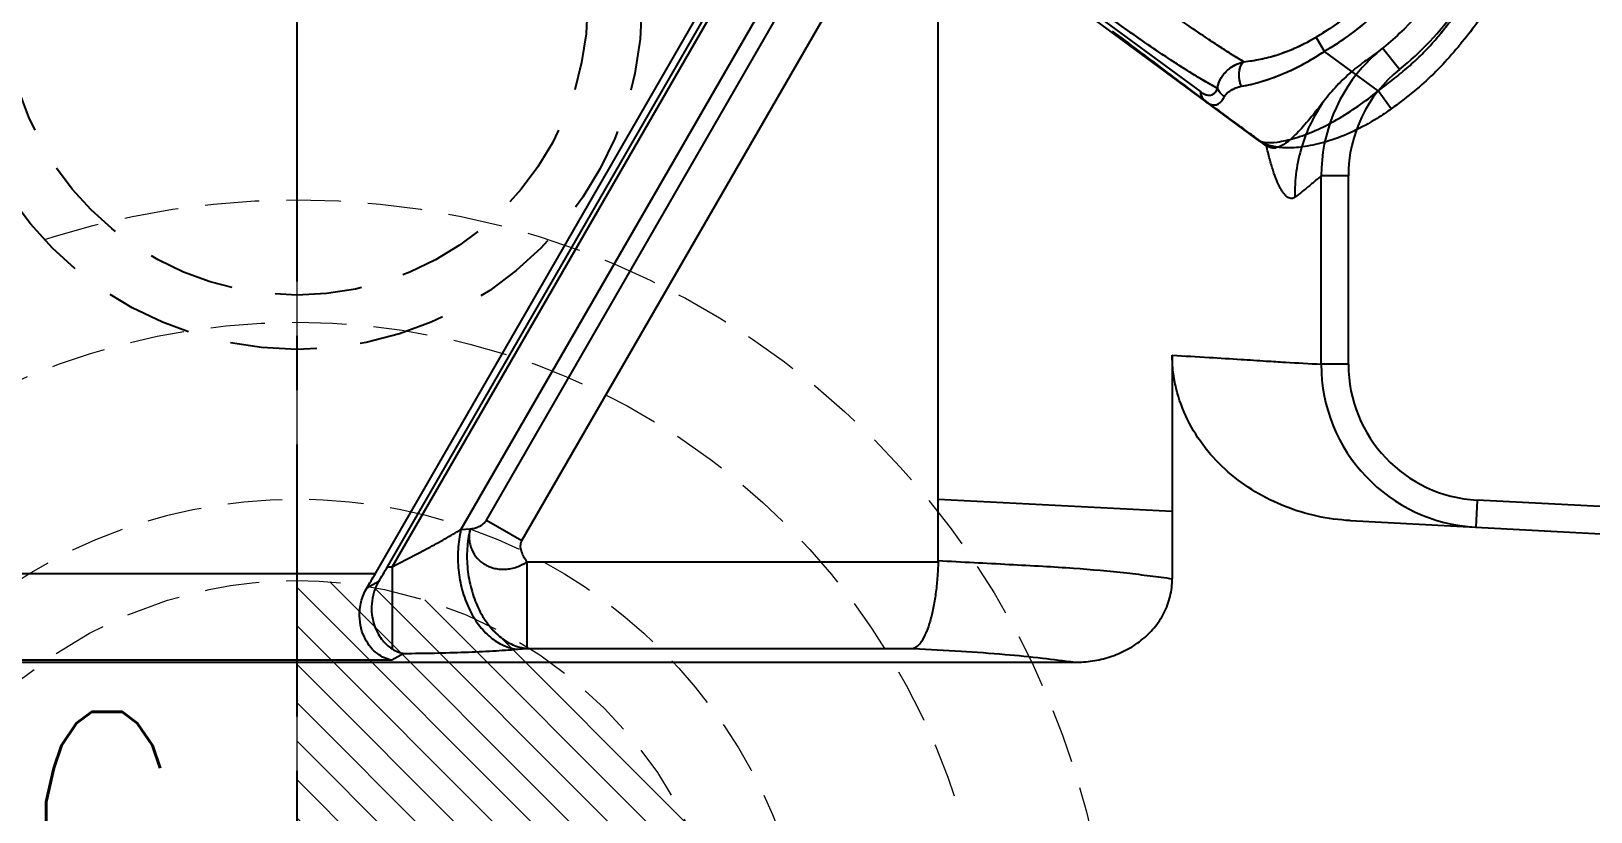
# Model space of a CAD drawing. Header units: millimetres. Extents: x 28656 to 29764, y -21384 to -20601.
# Drawn here: x 29198.39 to 29227.09, y -20927.02 to -20912.67 of the extents above; entities that cross this region are included whole.
import ezdxf

# ---------------------------------------------------------------- set-up
doc = ezdxf.new("R2010")
doc.units = ezdxf.units.MM
doc.header["$LTSCALE"] = 8
for name, pattern in [('CENTER', [2, 1.25, -0.25, 0.25, -0.25]), ('HIDDEN', [0.375, 0.25, -0.125]), ('HIDDEN2', [0.1875, 0.125, -0.0625])]:
    doc.linetypes.add(name, pattern=pattern)
for name, color, linetype in [('Cav-cor', 30, 'Continuous'), ('GE', 214, 'Continuous'), ('PRODUCT', 1, 'Continuous'), ('SLIDE', 6, 'Continuous')]:
    doc.layers.add(name, color=color, linetype=linetype)
doc.styles.add('ROMANS', font='ROMANS.shx', dxfattribs={"height": 5, "bigfont": 'chineset.shx'})

# ---------------------------------------------------------------- blocks, each defined once
blk = doc.blocks.new('20160815.170155')
at = {"layer": 'GE', "lineweight": 13}
h = blk.add_hatch(dxfattribs=at)
h.set_pattern_fill('ANSI31', color=256, scale=4, style=0)
h.set_pattern_definition([(315, (26687.59036, -19615.64165), (-0.3535533906, -0.3535533906), [])])
h.paths.add_polyline_path([(0, 0), (0, -8, -0.414214), (-8, 0)])
h.paths.add_polyline_path([(0, 8, -0.414214), (8, 0), (0, 0)])
at = {"layer": 'GE', "linetype": 'CENTER', "lineweight": 13, "ltscale": 5}
blk.add_line((0, 18), (0, -18), dxfattribs=at)
at = {"layer": 'GE', "linetype": 'HIDDEN2', "lineweight": 13}
for radius in [15, 12.75, 9.5, 8]:
    blk.add_circle((0, 0), radius, dxfattribs=at)
at = {"layer": 'GE', "lineweight": 13, "style": 'ROMANS', "width": 0.75}
blk.add_text('G', height=4.343, dxfattribs=at).set_placement((-5.027, 1.244))

msp = doc.modelspace()

# ---------------------------------------------------------------- linework, layer by layer
at = {"linetype": 'CENTER', "ltscale": 0.5}
msp.add_line((29203.28, -20648.266), (29203.28, -20998.266), dxfattribs=at)
at = {"color": 8, "linetype": 'HIDDEN', "ltscale": 0.8}
for radius in [6.35, 5.35]:
    msp.add_circle((29203.28, -20912.166), radius, dxfattribs=at)
at = {"layer": 'Cav-cor', "color": 241}
for p, q in [((29204.727, -20922.633), (29213.723, -20907.053)), ((29204.948, -20922.511), (29213.842, -20907.105)), ((29213.835, -20907.269), (29205.035, -20922.511)), ((29213.83, -20908.788), (29206.3, -20921.829)), ((29206.769, -20921.652), (29213.866, -20909.361)), ((29214.027, -20909.441), (29219.909, -20913.78)), ((29207.423, -20922.03), (29214.448, -20909.863)), ((29215.08, -20922.398), (29215.08, -20910.329)), ((29222.186, -20913.036), (29222.034, -20912.774)), ((29222.689, -20913.406), (29222.186, -20913.036)), ((29223.565, -20913.371), (29223.253, -20912.98)), ((29221.095, -20914.758), (29221.061, -20914.732)), ((29221.153, -20914.793), (29221.12, -20914.776)), ((29222.626, -20915.324), (29222.127, -20915.324)), ((29219.386, -20918.622), (29219.386, -20922.732)), ((29215.08, -20921.266), (29219.386, -20921.492)), ((29206.769, -20921.652), (29207.423, -20922.03)), ((29206.3, -20921.829), (29206.468, -20921.815)), ((29204.948, -20922.511), (29205.035, -20922.511)), ((29205.035, -20922.511), (29205.035, -20924.023)), ((29207.514, -20922.419), (29215.08, -20922.419)), ((29207.514, -20922.419), (29207.514, -20924.013)), ((29215.08, -20922.419), (29215.08, -20922.398)), ((29192.601, -20922.633), (29204.727, -20922.633)), ((29204.788, -20922.784), (29204.567, -20922.906)), ((29205.03, -20924.227), (29192.601, -20924.227)), ((29205.252, -20924.104), (29205.03, -20924.227)), ((29207.346, -20924.027), (29207.514, -20924.013)), ((29207.514, -20924.013), (29214.626, -20924.013)), ((29180.535, -20924.266), (29217.592, -20924.266))]:
    msp.add_line(p, q, dxfattribs=at)
for centre, radius, start, end in [((29225.131, -20915.327), 3.006, 128.6788, 135.678), ((29225.129, -20915.324), 3.002, 135.6781, 180.0055), ((29224.738, -20915.789), 3.142, 124.5716, 130.6915), ((29225.129, -20915.325), 2.503, 128.6714, 179.9919)]:
    msp.add_arc(centre, radius, start, end, dxfattribs=at)
for centre in [(29204.776, -20922.511), (29204.555, -20922.633)]:
    msp.add_ellipse(centre, major_axis=(0.931, 1.598), ratio=0.080621, start_param=-1.695571, end_param=-1.523876, dxfattribs=at)
for points, knots in [([(29220.7, -20913.227), (29220.619, -20913.179), (29220.451, -20913.075), (29220.19, -20912.907), (29219.91, -20912.719), (29219.498, -20912.436), (29218.936, -20912.039), (29218.209, -20911.51), (29217.412, -20910.918), (29216.551, -20910.271), (29215.797, -20909.701), (29215.166, -20909.225), (29214.842, -20908.98), (29214.679, -20908.856)], [0, 0, 0, 0, 0.038006, 0.079719, 0.124983, 0.173718, 0.281421, 0.402454, 0.536175, 0.681393, 0.836473, 0.917244, 1, 1, 1, 1]), ([(29220.22, -20913.717), (29220.134, -20913.671), (29219.959, -20913.572), (29219.591, -20913.348), (29219.098, -20913.025), (29218.467, -20912.584), (29217.781, -20912.082), (29217.042, -20911.522), (29216.252, -20910.909), (29215.419, -20910.25), (29214.852, -20909.792), (29214.564, -20909.554)], [0, 0, 0, 0, 0.041485, 0.085962, 0.183712, 0.293142, 0.414153, 0.546381, 0.688975, 0.840631, 1, 1, 1, 1]), ([(29222.186, -20913.036), (29222.47, -20912.869), (29223.013, -20912.49), (29223.691, -20911.761), (29224.181, -20910.895), (29224.372, -20910.26), (29224.437, -20909.937)], [0, 0, 0, 0, 0.250059, 0.500031, 0.749976, 1, 1, 1, 1]), ([(29224.843, -20910.74), (29224.569, -20911.479), (29224.01, -20912.363), (29223.207, -20913.028), (29222.955, -20913.202)], [0, 0, 0, 0, 0.71152, 1, 1, 1, 1]), ([(29223.565, -20913.371), (29223.764, -20913.212), (29224.139, -20912.866), (29224.623, -20912.273), (29225.019, -20911.619), (29225.223, -20911.152), (29225.312, -20910.914)], [0, 0, 0, 0, 0.249988, 0.499972, 0.749971, 1, 1, 1, 1]), ([(29223.226, -20911.794), (29223.058, -20911.99), (29222.684, -20912.35), (29222.256, -20912.643), (29222.034, -20912.774)], [0, 0, 0, 0, 0.499988, 1, 1, 1, 1]), ([(29220.016, -20913.959), (29219.882, -20913.86), (29219.607, -20913.656), (29219.187, -20913.339), (29218.746, -20913.006), (29218.443, -20912.781), (29218.286, -20912.666)], [0, 0, 0, 0, 0.231413, 0.475475, 0.730187, 1, 1, 1, 1]), ([(29220.7, -20913.227), (29220.924, -20913.205), (29221.39, -20913.103), (29221.821, -20912.9), (29222.034, -20912.774)], [0, 0, 0, 0, 0.476182, 1, 1, 1, 1]), ([(29220.659, -20913.679), (29220.917, -20913.632), (29221.453, -20913.467), (29221.942, -20913.197), (29222.186, -20913.036)], [0, 0, 0, 0, 0.473578, 1, 1, 1, 1]), ([(29220.22, -20913.717), (29220.223, -20913.69), (29220.233, -20913.636), (29220.263, -20913.558), (29220.308, -20913.484), (29220.367, -20913.415), (29220.436, -20913.353), (29220.544, -20913.28), (29220.636, -20913.243), (29220.7, -20913.227)], [0, 0, 0, 0, 0.110494, 0.225535, 0.343931, 0.46696, 0.594872, 0.726838, 1, 1, 1, 1]), ([(29220.659, -20913.679), (29220.65, -20913.66), (29220.636, -20913.619), (29220.617, -20913.533), (29220.614, -20913.445), (29220.627, -20913.361), (29220.644, -20913.306), (29220.668, -20913.26), (29220.689, -20913.236), (29220.7, -20913.227)], [0, 0, 0, 0, 0.131318, 0.270059, 0.548466, 0.679555, 0.799967, 0.907085, 1, 1, 1, 1]), ([(29222.689, -20913.406), (29222.593, -20913.489), (29222.413, -20913.663), (29222.252, -20913.853), (29222.177, -20913.95)], [0, 0, 0, 0, 0.508701, 1, 1, 1, 1]), ([(29219.909, -20913.78), (29219.924, -20913.791), (29219.954, -20913.81), (29220, -20913.833), (29220.045, -20913.844), (29220.088, -20913.844), (29220.128, -20913.831), (29220.164, -20913.804), (29220.196, -20913.765), (29220.212, -20913.734), (29220.22, -20913.717)], [0, 0, 0, 0, 0.146913, 0.278635, 0.396649, 0.505052, 0.611135, 0.724105, 0.852131, 1, 1, 1, 1]), ([(29219.963, -20913.921), (29219.948, -20913.901), (29219.922, -20913.856), (29219.911, -20913.805), (29219.909, -20913.78)], [0, 0, 0, 0, 0.490978, 1, 1, 1, 1]), ([(29220.074, -20914.003), (29220.098, -20914.014), (29220.137, -20914.025), (29220.189, -20914.021), (29220.239, -20914.004), (29220.283, -20913.966), (29220.32, -20913.916), (29220.337, -20913.885), (29220.345, -20913.868)], [0, 0, 0, 0, 0.233435, 0.34169, 0.450917, 0.694105, 0.838212, 1, 1, 1, 1]), ([(29220.345, -20913.868), (29220.317, -20913.85), (29220.266, -20913.805), (29220.232, -20913.747), (29220.22, -20913.717)], [0, 0, 0, 0, 0.510051, 1, 1, 1, 1]), ([(29220.345, -20913.868), (29220.351, -20913.857), (29220.365, -20913.836), (29220.403, -20913.795), (29220.464, -20913.75), (29220.554, -20913.705), (29220.622, -20913.685), (29220.659, -20913.679)], [0, 0, 0, 0, 0.099786, 0.205638, 0.439042, 0.703367, 1, 1, 1, 1]), ([(29221.061, -20914.732), (29220.988, -20914.677), (29220.832, -20914.559), (29220.583, -20914.376), (29220.307, -20914.174), (29220.116, -20914.033), (29220.016, -20913.959)], [0, 0, 0, 0, 0.211547, 0.449995, 0.714094, 1, 1, 1, 1]), ([(29222.177, -20913.95), (29222.092, -20914.059), (29221.968, -20914.217), (29221.801, -20914.413), (29221.687, -20914.536), (29221.579, -20914.64), (29221.479, -20914.722), (29221.384, -20914.78), (29221.32, -20914.803), (29221.29, -20914.81)], [0, 0, 0, 0, 0.332204, 0.481016, 0.615826, 0.735281, 0.838675, 0.926325, 1, 1, 1, 1]), ([(29222.177, -20913.95), (29222.087, -20914.077), (29221.927, -20914.346), (29221.756, -20914.784), (29221.656, -20915.246), (29221.638, -20915.561), (29221.642, -20915.718)], [0, 0, 0, 0, 0.248565, 0.498086, 0.74859, 1, 1, 1, 1]), ([(29221.12, -20914.776), (29221.118, -20914.774), (29221.11, -20914.769), (29221.101, -20914.763), (29221.095, -20914.758)], [0, 0, 0, 0, 0.243659, 1, 1, 1, 1]), ([(29221.12, -20914.772), (29221.123, -20914.773), (29221.134, -20914.778), (29221.146, -20914.782), (29221.155, -20914.785)], [0, 0, 0, 0, 0.244968, 1, 1, 1, 1]), ([(29221.642, -20915.718), (29221.633, -20915.725), (29221.614, -20915.736), (29221.581, -20915.743), (29221.547, -20915.738), (29221.514, -20915.722), (29221.48, -20915.696), (29221.446, -20915.658), (29221.411, -20915.611), (29221.362, -20915.529), (29221.303, -20915.402), (29221.237, -20915.221), (29221.175, -20915.009), (29221.138, -20914.856), (29221.12, -20914.776)], [0, 0, 0, 0, 0.029114, 0.056002, 0.08345, 0.114197, 0.15022, 0.192702, 0.242317, 0.299341, 0.435604, 0.60016, 0.789555, 1, 1, 1, 1]), ([(29221.29, -20914.81), (29221.267, -20914.815), (29221.219, -20914.816), (29221.174, -20914.803), (29221.153, -20914.793)], [0, 0, 0, 0, 0.510643, 1, 1, 1, 1]), ([(29221.155, -20914.785), (29221.165, -20914.788), (29221.21, -20914.8), (29221.255, -20914.807), (29221.29, -20914.81)], [0, 0, 0, 0, 0.23285, 1, 1, 1, 1]), ([(29222.127, -20915.324), (29222.108, -20915.341), (29222.036, -20915.402), (29221.876, -20915.536), (29221.732, -20915.65), (29221.642, -20915.718)], [0, 0, 0, 0, 0.118924, 0.456084, 1, 1, 1, 1]), ([(29206.468, -20921.815), (29206.495, -20921.812), (29206.55, -20921.802), (29206.633, -20921.775), (29206.698, -20921.736), (29206.743, -20921.693), (29206.761, -20921.666), (29206.769, -20921.652)], [0, 0, 0, 0, 0.22599, 0.474104, 0.730906, 0.862957, 1, 1, 1, 1]), ([(29205.035, -20922.511), (29205.256, -20922.401), (29205.582, -20922.234), (29206.002, -20922.003), (29206.203, -20921.887), (29206.3, -20921.829)], [0, 0, 0, 0, 0.515004, 0.76387, 1, 1, 1, 1]), ([(29206.3, -20921.829), (29206.272, -20921.948), (29206.237, -20922.195), (29206.245, -20922.571), (29206.313, -20922.938), (29206.437, -20923.279), (29206.612, -20923.575), (29206.827, -20923.809), (29207.038, -20923.944), (29207.213, -20924.007), (29207.302, -20924.023), (29207.346, -20924.027)], [0, 0, 0, 0, 0.136172, 0.275898, 0.415117, 0.549834, 0.676705, 0.793651, 0.900525, 0.950971, 1, 1, 1, 1]), ([(29206.468, -20921.815), (29206.44, -20921.934), (29206.405, -20922.182), (29206.413, -20922.557), (29206.481, -20922.924), (29206.605, -20923.265), (29206.78, -20923.561), (29206.995, -20923.795), (29207.206, -20923.931), (29207.381, -20923.993), (29207.47, -20924.009), (29207.514, -20924.013)], [0, 0, 0, 0, 0.136172, 0.275898, 0.415117, 0.549834, 0.676705, 0.793651, 0.900525, 0.950971, 1, 1, 1, 1]), ([(29206.468, -20921.815), (29206.467, -20921.831), (29206.461, -20921.864), (29206.453, -20921.912), (29206.451, -20921.961), (29206.454, -20922.01), (29206.459, -20922.058), (29206.471, -20922.12), (29206.506, -20922.225), (29206.575, -20922.333), (29206.666, -20922.42), (29206.744, -20922.475), (29206.832, -20922.516), (29206.926, -20922.544), (29207.025, -20922.558), (29207.127, -20922.559), (29207.211, -20922.547), (29207.278, -20922.531), (29207.328, -20922.515), (29207.376, -20922.495), (29207.424, -20922.472), (29207.472, -20922.45), (29207.501, -20922.431), (29207.514, -20922.419)], [0, 0, 0, 0, 0.031071, 0.062651, 0.093676, 0.124391, 0.15493, 0.185257, 0.245339, 0.364319, 0.42422, 0.484642, 0.545838, 0.607986, 0.671172, 0.735409, 0.800555, 0.833503, 0.866568, 0.899647, 0.93301, 0.966718, 1, 1, 1, 1]), ([(29207.514, -20922.419), (29207.494, -20922.39), (29207.456, -20922.328), (29207.419, -20922.245), (29207.401, -20922.176), (29207.397, -20922.125), (29207.402, -20922.075), (29207.415, -20922.044), (29207.423, -20922.03)], [0, 0, 0, 0, 0.253745, 0.516926, 0.643964, 0.765643, 0.882912, 1, 1, 1, 1]), ([(29215.08, -20922.419), (29215.077, -20922.519), (29215.067, -20922.716), (29215.037, -20923.002), (29214.994, -20923.266), (29214.938, -20923.5), (29214.881, -20923.671), (29214.83, -20923.786), (29214.792, -20923.856), (29214.753, -20923.914), (29214.703, -20923.972), (29214.657, -20924.003), (29214.626, -20924.013)], [0, 0, 0, 0, 0.176158, 0.346125, 0.504247, 0.645764, 0.767079, 0.819451, 0.866106, 0.907094, 0.942678, 1, 1, 1, 1]), ([(29215.08, -20922.398), (29215.3, -20922.409), (29215.735, -20922.433), (29216.377, -20922.466), (29216.987, -20922.499), (29217.709, -20922.543), (29218.368, -20922.603), (29218.972, -20922.675), (29219.251, -20922.713), (29219.386, -20922.732)], [0, 0, 0, 0, 0.152815, 0.302701, 0.44588, 0.577557, 0.804777, 0.905029, 1, 1, 1, 1]), ([(29204.788, -20922.784), (29204.75, -20922.847), (29204.692, -20922.979), (29204.653, -20923.185), (29204.656, -20923.382), (29204.703, -20923.608), (29204.817, -20923.84), (29204.96, -20923.976), (29205.035, -20924.023)], [0, 0, 0, 0, 0.158251, 0.309766, 0.451422, 0.581777, 0.808824, 1, 1, 1, 1]), ([(29217.592, -20924.266), (29217.701, -20924.266), (29217.92, -20924.25), (29218.241, -20924.176), (29218.545, -20924.05), (29218.823, -20923.872), (29219.06, -20923.644), (29219.244, -20923.369), (29219.36, -20923.06), (29219.386, -20922.841), (29219.386, -20922.732)], [0, 0, 0, 0, 0.125083, 0.25015, 0.375198, 0.50022, 0.625208, 0.75016, 0.875084, 1, 1, 1, 1]), ([(29205.03, -20924.227), (29204.983, -20924.22), (29204.888, -20924.191), (29204.755, -20924.111), (29204.633, -20923.992), (29204.53, -20923.834), (29204.456, -20923.637), (29204.425, -20923.405), (29204.453, -20923.15), (29204.521, -20922.984), (29204.567, -20922.906)], [0, 0, 0, 0, 0.087811, 0.182137, 0.285618, 0.400691, 0.529526, 0.67346, 0.831687, 1, 1, 1, 1]), ([(29205.035, -20924.023), (29205.069, -20924.044), (29205.139, -20924.079), (29205.214, -20924.099), (29205.252, -20924.104)], [0, 0, 0, 0, 0.509295, 1, 1, 1, 1]), ([(29205.252, -20924.104), (29205.627, -20924.102), (29206.173, -20924.092), (29206.871, -20924.061), (29207.194, -20924.039), (29207.346, -20924.027)], [0, 0, 0, 0, 0.537011, 0.782018, 1, 1, 1, 1]), ([(29214.626, -20924.013), (29214.918, -20924.029), (29215.48, -20924.06), (29216.271, -20924.114), (29216.967, -20924.184), (29217.394, -20924.239), (29217.592, -20924.266)], [0, 0, 0, 0, 0.29467, 0.566729, 0.79833, 1, 1, 1, 1])]:
    msp.add_open_spline(points, degree=3, knots=knots, dxfattribs=at)
at = {"layer": 'PRODUCT'}
for p, q in [((29220.942, -20914.653), (29214.021, -20909.548)), ((29214.027, -20909.441), (29219.909, -20913.78)), ((29222.186, -20913.036), (29222.034, -20912.774)), ((29223.174, -20913.764), (29222.186, -20913.036)), ((29223.415, -20914.092), (29223.174, -20913.764))]:
    msp.add_line(p, q, dxfattribs=at)
for points, start_tangent, end_tangent in [([(29220.7, -20913.227), (29220.517, -20913.116), (29220.305, -20912.981), (29220.06, -20912.819), (29219.778, -20912.628), (29219.452, -20912.403), (29219.075, -20912.136), (29218.632, -20911.817), (29218.111, -20911.436), (29217.527, -20911.002), (29216.915, -20910.544), (29216.307, -20910.086), (29215.725, -20909.646), (29215.182, -20909.237), (29214.679, -20908.856)], (-0.862175, 0.506611), (-0.797201, 0.603714)), ([(29222.186, -20913.036), (29223.042, -20912.418), (29223.68, -20911.71), (29224.143, -20910.891), (29224.437, -20909.937)], (0.863349, 0.504608), (0.196912, 0.980421)), ([(29223.174, -20913.764), (29223.47, -20913.538), (29223.732, -20913.32), (29223.958, -20913.11), (29224.153, -20912.907), (29224.331, -20912.699), (29224.514, -20912.468), (29224.714, -20912.2), (29224.928, -20911.895), (29225.126, -20911.575), (29225.28, -20911.272), (29225.396, -20910.995), (29225.485, -20910.73), (29225.566, -20910.442), (29225.644, -20910.13)], (0.805593, 0.592469), (0.239757, 0.970833)), ([(29226.04, -20910.227), (29225.775, -20911.147), (29225.337, -20912.016), (29224.799, -20912.767), (29224.146, -20913.495), (29223.415, -20914.093)], (-0.240256, -0.97071), (-0.807722, -0.589564)), ([(29223.225, -20911.794), (29222.922, -20912.113), (29222.518, -20912.452), (29222.034, -20912.774)], (-0.650228, -0.759739), (-0.860975, -0.508648)), ([(29220.22, -20913.717), (29219.982, -20913.583), (29219.711, -20913.42), (29219.4, -20913.222), (29219.044, -20912.984), (29218.633, -20912.699), (29218.152, -20912.353), (29217.968, -20912.217)], (-0.881722, 0.47177), (-0.804609, 0.593805)), ([(29220.7, -20913.227), (29221.008, -20913.18), (29221.301, -20913.104), (29221.572, -20913.006), (29221.816, -20912.894), (29222.034, -20912.774)], (0.995501, 0.09475), (0.861007, 0.508593)), ([(29220.659, -20913.679), (29221.005, -20913.597), (29221.338, -20913.483), (29221.649, -20913.345), (29221.932, -20913.194), (29222.186, -20913.036)], (0.98424, 0.17684), (0.833981, 0.551793)), ([(29220.22, -20913.717), (29220.237, -20913.63), (29220.275, -20913.54), (29220.336, -20913.452), (29220.425, -20913.364), (29220.546, -20913.285), (29220.7, -20913.227)], (0.099519, 0.995036), (0.969898, 0.243513)), ([(29220.659, -20913.679), (29220.623, -20913.555), (29220.619, -20913.422), (29220.646, -20913.305), (29220.7, -20913.227)], (-0.405138, 0.914256), (0.772302, 0.635256)), ([(29219.909, -20913.78), (29219.959, -20913.812), (29220.011, -20913.835), (29220.065, -20913.844), (29220.12, -20913.833), (29220.173, -20913.793), (29220.22, -20913.717)], (0.80476, -0.593601), (0.408235, 0.912877)), ([(29220.007, -20913.963), (29219.958, -20913.914), (29219.924, -20913.851), (29219.909, -20913.78)], (-0.804777, 0.593578), (-0.077965, 0.996956)), ([(29220.007, -20913.963), (29220.057, -20913.995), (29220.111, -20914.016), (29220.169, -20914.022), (29220.228, -20914.005), (29220.288, -20913.957), (29220.345, -20913.868)], (0.804775, -0.59358), (0.440435, 0.897784)), ([(29220.345, -20913.868), (29220.292, -20913.826), (29220.25, -20913.774), (29220.22, -20913.717)], (-0.835619, 0.54931), (-0.353949, 0.935265)), ([(29220.345, -20913.868), (29220.367, -20913.835), (29220.4, -20913.801), (29220.444, -20913.766), (29220.501, -20913.733), (29220.573, -20913.702), (29220.659, -20913.679)], (0.442561, 0.896739), (0.984287, 0.176573)), ([(29220.942, -20914.653), (29221.085, -20914.706), (29221.315, -20914.703), (29221.633, -20914.633), (29222.013, -20914.494), (29222.413, -20914.292), (29222.807, -20914.042), (29223.174, -20913.764)], (0.804747, -0.593619), (0.770145, 0.637869)), ([(29223.415, -20914.092), (29223.154, -20914.27), (29222.713, -20914.509), (29222.269, -20914.683), (29221.87, -20914.779), (29221.552, -20914.811), (29221.292, -20914.794), (29221.053, -20914.72), (29220.942, -20914.653)], (-0.805478, -0.592625), (-0.805288, 0.592884))]:
    msp.add_spline(points, degree=3, dxfattribs=dict(at, start_tangent=start_tangent, end_tangent=end_tangent))
at = {"layer": 'SLIDE'}
for p, q in [((29222.127, -20918.788), (29222.127, -20915.324)), ((29222.626, -20918.788), (29222.626, -20915.324)), ((29222.626, -20918.788), (29222.127, -20918.788)), ((29224.997, -20921.285), (29224.971, -20921.784)), ((29263.28, -20923.291), (29224.997, -20921.285)), ((29222.659, -20921.663), (29263.28, -20923.792))]:
    msp.add_line(p, q, dxfattribs=at)
for radius, start, end in [(3.001, 180.0094, 267.009), (2.501, 180.0153, 267.0137)]:
    msp.add_arc((29225.127, -20918.788), radius, start, end, dxfattribs=at)
for points, knots in [([(29219.386, -20918.622), (29219.612, -20918.636), (29220.034, -20918.66), (29220.61, -20918.696), (29221.078, -20918.727), (29221.57, -20918.756), (29221.907, -20918.776), (29222.127, -20918.788)], [0, 0, 0, 0, 0.247421, 0.461704, 0.630936, 0.759449, 1, 1, 1, 1]), ([(29222.659, -20921.663), (29222.455, -20921.652), (29222.047, -20921.598), (29221.458, -20921.419), (29220.905, -20921.147), (29220.405, -20920.785), (29219.979, -20920.339), (29219.648, -20919.817), (29219.471, -20919.333), (29219.398, -20918.93), (29219.386, -20918.725), (29219.386, -20918.622)], [0, 0, 0, 0, 0.125026, 0.25005, 0.375068, 0.50007, 0.625049, 0.749994, 0.874903, 0.937451, 1, 1, 1, 1])]:
    msp.add_open_spline(points, degree=3, knots=knots, dxfattribs=at)

# ---------------------------------------------------------------- block references
at = {"layer": 'GE'}
msp.add_blockref('20160815.170155', (29203.28, -20930.766), dxfattribs=at)

doc.saveas('drawing.dxf')
